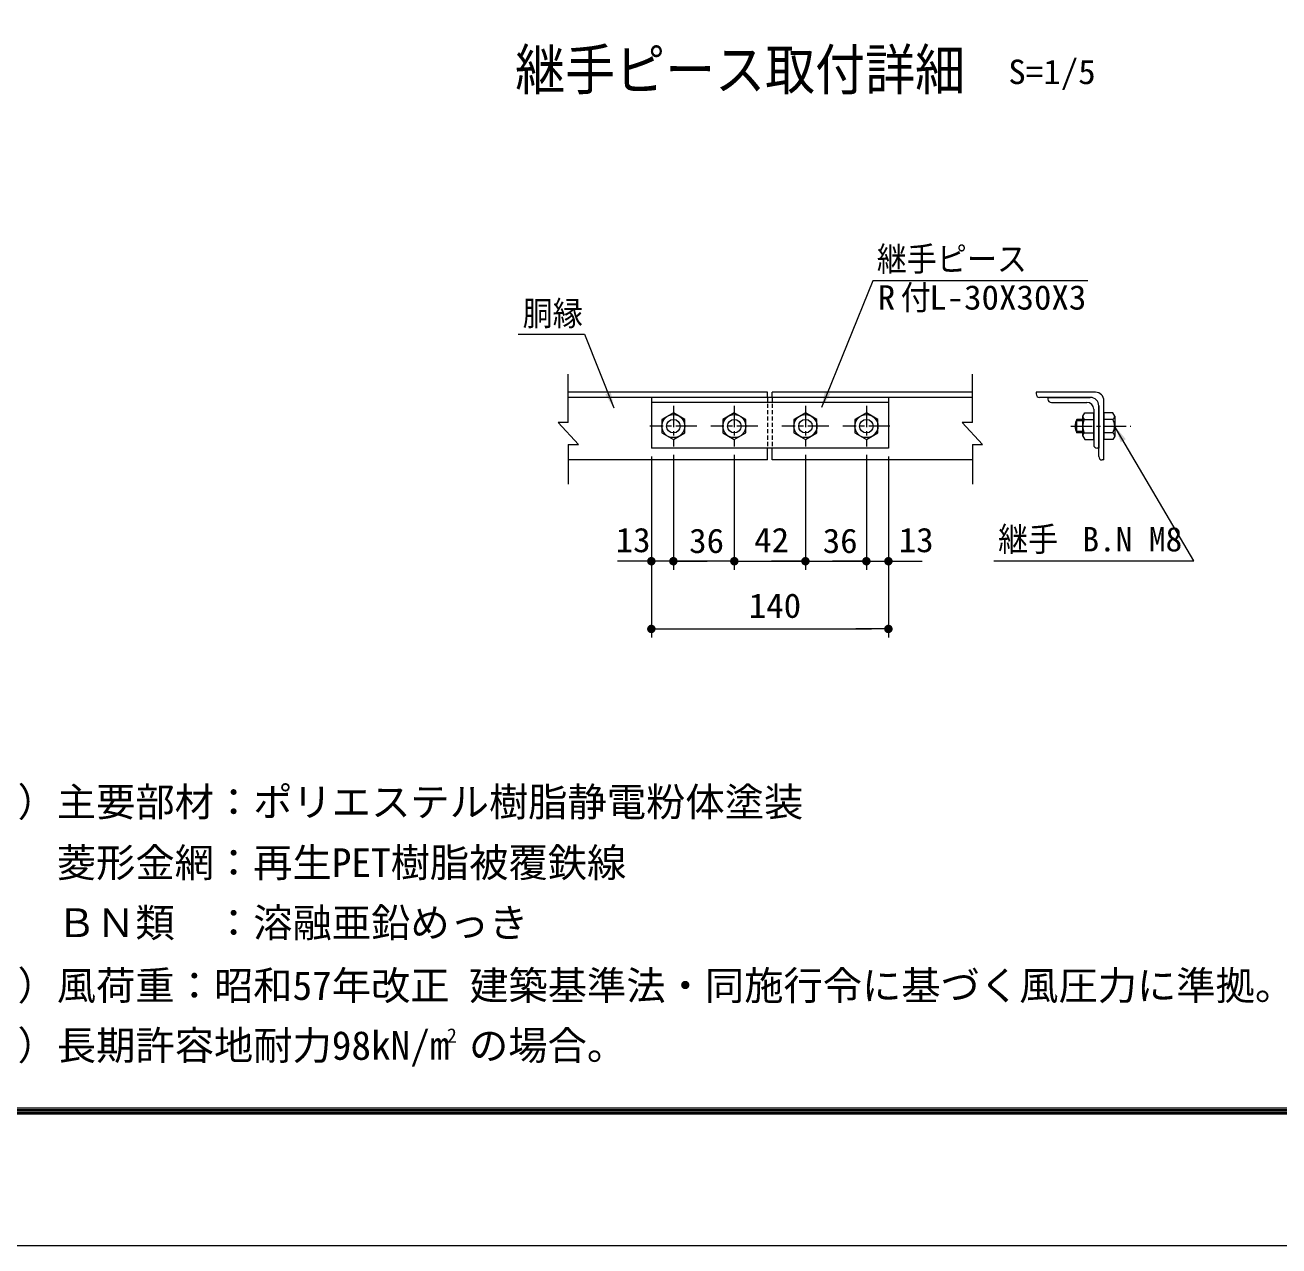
# Model space of a CAD drawing. Units: millimetres, scale not verified, with parts at other scales. Extents: x -4455 to 4455, y -3150 to 3150.
# Drawn here: x 9 to 2231, y -3150 to -987 of the extents above; entities that cross this region are included whole.
import ezdxf
from ezdxf.enums import TextEntityAlignment as Align

# ---------------------------------------------------------------- set-up
doc = ezdxf.new("R2010")
doc.units = ezdxf.units.MM
doc.header["$LTSCALE"] = 30
doc.linetypes.add('USER1', pattern=[2, 1.25, -0.25, 0.25, -0.25])
doc.linetypes.add('USER3', pattern=[0.375, 0.25, -0.125])
for name, color, linetype, lineweight in [('0-0_7詳細', 7, 'Continuous', 18), ('0-1_SUNPOU', 1, 'Continuous', 18), ('0-D_D-TTL', 7, 'Continuous', 9)]:
    doc.layers.add(name, color=color, linetype=linetype, lineweight=lineweight)
doc.layers.add('0-E_D-TTL-TXT', color=7, linetype='Continuous')
doc.styles.add('ＭＳ ゴシック', font='')
doc.styles.get('ＭＳ ゴシック').set_extended_font_data('MS Gothic')

# ---------------------------------------------------------------- blocks, each defined once
blk = doc.blocks.new('M1')
at = {"layer": '0-1_SUNPOU'}
blk.add_line((-7.5, 0), (-57.86, 0), dxfattribs=at)
for points in [[(0, 0), (-7.5, 0), (-7.44, 0.94)], [(0, 0), (-7.44, -0.94), (-7.5, 0)], [(0, 0), (-7.44, 0.94), (-7.26, 1.87)], [(0, 0), (-7.26, -1.87), (-7.44, -0.94)], [(0, 0), (-7.26, 1.87), (-6.97, 2.76)], [(0, 0), (-6.97, -2.76), (-7.26, -1.87)], [(0, 0), (-6.97, 2.76), (-6.57, 3.61)], [(0, 0), (-6.57, -3.61), (-6.97, -2.76)], [(0, 0), (-6.57, 3.61), (-6.07, 4.41)], [(0, 0), (-6.07, -4.41), (-6.57, -3.61)], [(0, 0), (-6.07, 4.41), (-5.47, 5.13)], [(0, 0), (-5.47, -5.13), (-6.07, -4.41)], [(0, 0), (-5.47, 5.13), (-4.78, 5.78)], [(0, 0), (-4.78, -5.78), (-5.47, -5.13)], [(0, 0), (-4.78, 5.78), (-4.02, 6.33)], [(0, 0), (-4.02, -6.33), (-4.78, -5.78)], [(0, 0), (-4.02, 6.33), (-3.19, 6.79)], [(0, 0), (-3.19, -6.79), (-4.02, -6.33)], [(0, 0), (-3.19, 6.79), (-2.32, 7.13)], [(0, 0), (-2.32, -7.13), (-3.19, -6.79)], [(0, 0), (-2.32, 7.13), (-1.41, 7.37)], [(0, 0), (-1.41, -7.37), (-2.32, -7.13)], [(0, 0), (-1.41, 7.37), (-0.47, 7.49)], [(0, 0), (-0.47, -7.49), (-1.41, -7.37)], [(0, 0), (-0.47, 7.49), (0.47, 7.49)], [(0, 0), (0.47, -7.49), (-0.47, -7.49)], [(0, 0), (0.47, 7.49), (1.41, 7.37)], [(0, 0), (1.41, 7.37), (2.32, 7.13)], [(0, 0), (2.32, 7.13), (3.19, 6.79)], [(0, 0), (3.19, 6.79), (4.02, 6.33)], [(0, 0), (4.02, 6.33), (4.78, 5.78)], [(0, 0), (4.78, 5.78), (5.47, 5.13)], [(0, 0), (5.47, 5.13), (6.07, 4.41)], [(0, 0), (6.07, 4.41), (6.57, 3.61)], [(0, 0), (6.57, 3.61), (6.97, 2.76)], [(0, 0), (6.97, 2.76), (7.26, 1.87)], [(0, 0), (7.26, 1.87), (7.44, 0.94)], [(0, 0), (7.44, 0.94), (7.5, 0)], [(0, 0), (1.41, -7.37), (0.47, -7.49)], [(0, 0), (2.32, -7.13), (1.41, -7.37)], [(0, 0), (3.19, -6.79), (2.32, -7.13)], [(0, 0), (4.02, -6.33), (3.19, -6.79)], [(0, 0), (4.78, -5.78), (4.02, -6.33)], [(0, 0), (5.47, -5.13), (4.78, -5.78)], [(0, 0), (6.07, -4.41), (5.47, -5.13)], [(0, 0), (6.57, -3.61), (6.07, -4.41)], [(0, 0), (6.97, -2.76), (6.57, -3.61)], [(0, 0), (7.26, -1.87), (6.97, -2.76)], [(0, 0), (7.44, -0.94), (7.26, -1.87)], [(0, 0), (7.5, 0), (7.44, -0.94)]]:
    blk.add_solid(points, dxfattribs=at)

msp = doc.modelspace()

# ---------------------------------------------------------------- linework, layer by layer
at = {"layer": '0-0_7詳細', "color": 4}
for p, q in [((971.31, -1691.35), (971.31, -1605.76)), ((1687.59, -1691.35), (1687.59, -1605.76)), ((1669.59, -1691.35), (1705.59, -1730.12)), ((1687.59, -1691.35), (1669.59, -1691.35)), ((971.31, -1730.12), (971.31, -1800.31)), ((971.31, -1730.12), (989.31, -1730.12)), ((1687.59, -1730.12), (1687.59, -1800.31)), ((1687.59, -1730.12), (1705.59, -1730.12))]:
    msp.add_line(p, q, dxfattribs=at)
at = {"layer": '0-0_7詳細', "lineweight": 9}
for p, q in [((1324.45, -1637.69), (971.31, -1637.69)), ((1324.45, -1646.69), (1324.45, -1637.69)), ((1687.59, -1637.69), (1332.85, -1637.69)), ((1332.85, -1646.69), (1332.85, -1637.69)), ((1905.38, -1637.69), (1800.38, -1637.69)), ((1800.38, -1637.69), (1800.38, -1640.69)), ((1687.59, -1646.69), (971.31, -1646.69)), ((1118.65, -1646.69), (1118.65, -1736.69)), ((1538.65, -1655.69), (1118.65, -1655.69)), ((1538.65, -1646.69), (1538.65, -1736.69)), ((1896.38, -1646.69), (1806.38, -1646.69)), ((1821.38, -1646.69), (1896.38, -1646.69)), ((1821.38, -1646.69), (1821.38, -1649.69)), ((1827.38, -1655.69), (1890.38, -1655.69)), ((1911.38, -1751.69), (1911.38, -1661.69)), ((1920.38, -1757.69), (1920.38, -1652.69)), ((1872.52, -1709.69), (1872.52, -1685.69)), ((1883.18, -1685.69), (1872.52, -1685.69)), ((1883.18, -1715.45), (1883.18, -1679.93)), ((1885.24, -1685.69), (1902.38, -1685.69)), ((1902.38, -1667.69), (1902.38, -1730.69)), ((1902.38, -1721.21), (1902.38, -1674.17)), ((1936.19, -1674.17), (1920.38, -1674.17)), ((1920.38, -1674.17), (1920.38, -1721.21)), ((1936.19, -1685.69), (1920.38, -1685.69)), ((1939.58, -1680.05), (1936.19, -1674.17)), ((1883.18, -1709.69), (1872.52, -1709.69)), ((1885.24, -1709.69), (1902.38, -1709.69)), ((1936.19, -1709.69), (1920.38, -1709.69)), ((1883.18, -1715.45), (1886.51, -1721.21)), ((1886.51, -1721.21), (1902.38, -1721.21)), ((1936.19, -1721.21), (1920.38, -1721.21)), ((1538.65, -1736.69), (1118.65, -1736.69)), ((1324.45, -1757.69), (1324.45, -1736.69)), ((1332.85, -1757.69), (1332.85, -1736.69)), ((1324.45, -1757.69), (971.31, -1757.69)), ((1687.59, -1757.69), (1332.85, -1757.69)), ((1920.38, -1757.69), (1917.38, -1757.69))]:
    msp.add_line(p, q, dxfattribs=at)
at = {"layer": '0-0_7詳細', "color": 1, "linetype": 'USER1'}
for p, q in [((1157.65, -1661.75), (1157.65, -1733.49)), ((1265.65, -1661.75), (1265.65, -1733.49)), ((1391.65, -1661.75), (1391.65, -1733.49)), ((1499.65, -1661.75), (1499.65, -1733.49)), ((1199.34, -1697.69), (1115.74, -1697.69)), ((1307.34, -1697.69), (1223.74, -1697.69)), ((1433.34, -1697.69), (1349.74, -1697.69)), ((1541.34, -1697.69), (1457.74, -1697.69)), ((1862.13, -1697.69), (1968.17, -1697.69))]:
    msp.add_line(p, q, dxfattribs=at)
at = {"layer": '0-0_7詳細', "color": 3, "linetype": 'USER3'}
for p, q in [((1324.45, -1646.69), (1324.45, -1736.69)), ((1332.85, -1646.69), (1332.85, -1736.69))]:
    msp.add_line(p, q, dxfattribs=at)
at = {"layer": '0-0_7詳細', "color": 1}
for p, q in [((1883.18, -1688.09), (1871.31, -1688.09)), ((1883.18, -1707.29), (1871.31, -1707.29)), ((1118.65, -1751.69), (1118.65, -2072)), ((1118.65, -1751.69), (1118.65, -1952)), ((1157.65, -1748.49), (1157.65, -1952)), ((1157.65, -1748.49), (1157.65, -1952)), ((1265.65, -1748.49), (1265.65, -1952)), ((1265.65, -1748.49), (1265.65, -1952)), ((1391.65, -1748.49), (1391.65, -1952)), ((1391.65, -1748.49), (1391.65, -1952)), ((1499.65, -1748.49), (1499.65, -1952)), ((1499.65, -1748.49), (1499.65, -1952)), ((1538.65, -1751.69), (1538.65, -2072)), ((1538.65, -1751.69), (1538.65, -1952)), ((1088.65, -1937), (1058.65, -1937)), ((1127.65, -1937), (1097.65, -1937)), ((1157.65, -1937), (1118.65, -1937)), ((1265.65, -1937), (1157.65, -1937)), ((1187.65, -1937), (1217.65, -1937)), ((1235.65, -1937), (1205.65, -1937)), ((1265.65, -1937), (1391.65, -1937)), ((1295.65, -1937), (1325.65, -1937)), ((1361.65, -1937), (1331.65, -1937)), ((1391.65, -1937), (1499.65, -1937)), ((1421.65, -1937), (1451.65, -1937)), ((1469.65, -1937), (1439.65, -1937)), ((1499.65, -1937), (1538.65, -1937)), ((1529.65, -1937), (1559.65, -1937)), ((1568.65, -1937), (1598.65, -1937)), ((1148.65, -2057), (1508.65, -2057))]:
    msp.add_line(p, q, dxfattribs=at)
for points in [[(1892.25, -1440.04), (1511.2, -1440.04), (1420.39, -1664.43)], [(882.53, -1534.57), (1000.43, -1534.57), (1052.22, -1665.51)], [(1725.45, -1936.12), (2079.91, -1936.12), (1940.6, -1699.41)]]:
    msp.add_lwpolyline(points, dxfattribs=at)
at = {"layer": '0-0_7詳細', "lineweight": 9}
for points in [[(1911.38, -1661.69), (1911.38, -1736.69), (1908.38, -1736.69)], [(1883.18, -1679.93), (1886.51, -1674.17), (1902.38, -1674.17)], [(1939.58, -1680.05), (1939.58, -1715.33), (1936.19, -1721.21)]]:
    msp.add_lwpolyline(points, dxfattribs=at)
for points in [[(1157.65, -1674.17), (1137.28, -1685.93), (1137.28, -1709.45), (1157.65, -1721.21), (1178.01, -1709.45), (1178.01, -1685.93)], [(1265.65, -1674.17), (1245.28, -1685.93), (1245.28, -1709.45), (1265.65, -1721.21), (1286.01, -1709.45), (1286.01, -1685.93)], [(1391.65, -1674.17), (1371.28, -1685.93), (1371.28, -1709.45), (1391.65, -1721.21), (1412.01, -1709.45), (1412.01, -1685.93)], [(1499.65, -1674.17), (1479.28, -1685.93), (1479.28, -1709.45), (1499.65, -1721.21), (1520.01, -1709.45), (1520.01, -1685.93)]]:
    msp.add_lwpolyline(points, close=True, dxfattribs=at)
at = {"layer": '0-0_7詳細', "color": 4}
msp.add_lwpolyline([(971.31, -1691.35), (953.31, -1691.35), (989.31, -1730.12)], dxfattribs=at)
at = {"layer": '0-0_7詳細', "lineweight": 9}
for centre, radius in [((1157.65, -1697.69), 20.4), ((1157.65, -1697.69), 12), ((1265.65, -1697.69), 20.4), ((1265.65, -1697.69), 12), ((1391.65, -1697.69), 20.4), ((1391.65, -1697.69), 12), ((1499.65, -1697.69), 20.4), ((1499.65, -1697.69), 12)]:
    msp.add_circle(centre, radius, dxfattribs=at)
for centre, radius, start, end in [((1806.38, -1640.69), 6, 180, 270), ((1905.38, -1652.69), 15, 0, 90), ((1827.38, -1649.69), 6, 180, 270), ((1890.38, -1667.69), 12, 0, 90), ((1896.38, -1661.69), 15, 0, 90), ((1896.38, -1661.69), 15, 0, 90), ((1893.31, -1697.69), 24, 150, 210), ((1892.27, -1679.93), 9.09, 180, 219.3382), ((1919.18, -1697.69), 36, 160.52878, 199.47122), ((1933.71, -1680.35), 5.88, 294.94299, 2.968), ((1916.68, -1697.69), 22.91, 328.40741, 31.59259), ((1892.27, -1715.45), 9.09, 140.6618, 180), ((1933.71, -1715.02), 5.88, 357.032, 65.05701), ((1908.38, -1730.69), 6, 180, 270), ((1917.38, -1751.69), 6, 180, 270)]:
    msp.add_arc(centre, radius, start, end, dxfattribs=at)
at = {"layer": '0-0_7詳細', "color": 1}
for points in [[(1052.95, -1667.36), (1037.07, -1641.38), (1046.76, -1637.55)], [(1419.64, -1666.28), (1426.07, -1636.52), (1435.73, -1640.43)], [(1939.58, -1697.69), (1959.29, -1720.9), (1950.31, -1726.18)]]:
    msp.add_solid(points, dxfattribs=at)
at = {"layer": '0-D_D-TTL', "color": 2, "lineweight": 18}
msp.add_lwpolyline([(-4454.56, 3150.45), (4455.14, 3150.45), (4455.14, -3149.97), (-4454.56, -3149.97)], close=True, dxfattribs=at)
at = {"layer": '0-D_D-TTL'}
for points in [[(-4168.18, 2917.11), (4168.75, 2917.11), (4168.75, -2916.62), (-4168.18, -2916.62)], [(-4165.53, 2914.45), (4166.1, 2914.45), (4166.1, -2913.97), (-4165.53, -2913.97)], [(-4162.87, 2911.8), (4163.45, 2911.8), (4163.45, -2911.32), (-4162.87, -2911.32)], [(-4160.22, 2909.15), (4160.8, 2909.15), (4160.8, -2908.67), (-4160.22, -2908.67)], [(-4157.57, 2906.5), (4158.15, 2906.5), (4158.15, -2906.02), (-4157.57, -2906.02)]]:
    msp.add_lwpolyline(points, close=True, dxfattribs=at)

# ---------------------------------------------------------------- block references
at = {"layer": '0-0_7詳細'}
for p in [(1118.65, -1937), (1157.65, -1937), (1265.65, -1937), (1391.65, -1937), (1499.65, -1937), (1538.65, -2057)]:
    msp.add_blockref('M1', p, dxfattribs=at)
at = {"layer": '0-0_7詳細', "rotation": 180}
for p in [(1157.65, -1937), (1265.65, -1937), (1391.65, -1937), (1499.65, -1937), (1538.65, -1937), (1118.65, -2057)]:
    msp.add_blockref('M1', p, dxfattribs=at)

# ---------------------------------------------------------------- texts
at = {"layer": '0-0_7詳細', "style": 'ＭＳ ゴシック', "width": 0.9}
msp.add_text('継手ピース取付詳細', height=72.14, dxfattribs=at).set_placement((877.38, -1123.78), align=Align.BOTTOM_LEFT)
at = {"layer": '0-0_7詳細', "color": 3, "style": 'ＭＳ ゴシック'}
for s, width, p in [('S=1/5', 1.05, (1751.13, -1104.74)), ('継手ピース', 0.9, (1518.15, -1436.19)), ('付', 0.9, (1560.46, -1504.33)), ('R', 1.05, (1519.72, -1504.33)), ('L-30X30X3', 1.05, (1610.8, -1504.33)), ('胴縁', 0.9, (890.67, -1532.57)), ('13', 1.05, (1055.39, -1934.03)), ('36', 1.05, (1185.57, -1935.5)), ('42', 1.05, (1300.82, -1934.03)), ('36', 1.05, (1422.23, -1935.5)), ('13', 1.05, (1556.9, -1934.03)), ('継手', 0.9, (1733.13, -1932.64)), ('140', 1.05, (1291.15, -2050.33))]:
    msp.add_text(s, height=43.33, dxfattribs=dict(at, width=width)).set_placement(p, align=Align.BOTTOM_LEFT)
msp.add_text('B.N M8', height=43.33, dxfattribs=at).set_placement((1882.33, -1932.64), align=Align.BOTTOM_LEFT)
at = {"layer": '0-E_D-TTL-TXT', "style": 'ＭＳ ゴシック'}
for s, height, p in [('（仕\u3000\u3000様）主要部材：ポリエステル樹脂静電粉体塗装', 51.03, (-352.33, -2404.28)), ('\u3000\u3000\u3000\u3000\u3000\u3000菱形金網：再生PET樹脂被覆鉄線', 51.03, (-352.33, -2511.77)), ('\u3000\u3000\u3000\u3000\u3000\u3000ＢＮ類\u3000：溶融亜鉛めっき', 51.03, (-352.33, -2618.25)), ('（設計条件）風荷重：昭和57年改正 建築基準法・同施行令に基づく風圧力に準拠。', 51.03, (-352.33, -2729.52)), ('（基礎条件）長期許容地耐力98kN/m の場合。', 51.03, (-352.33, -2835.59)), ('2', 25.51, (756.57, -2797.61))]:
    msp.add_text(s, height=height, dxfattribs=at).set_placement(p, align=Align.BOTTOM_LEFT)

doc.saveas('drawing.dxf')
